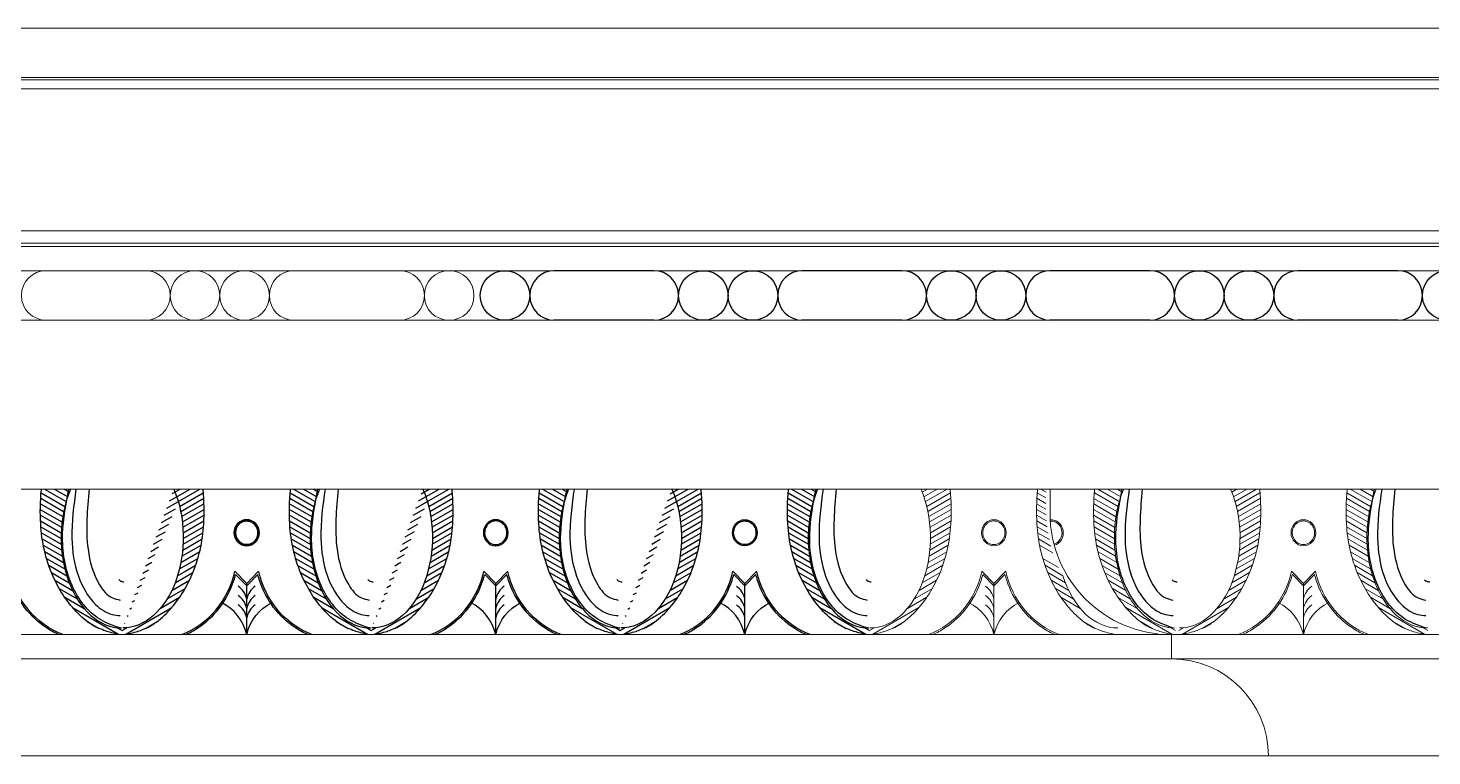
# Model space of a CAD drawing. Header units: millimetres. Extents: x -942 to 1387, y 0 to 1964.
# Drawn here: x -470.8 to -244.3, y 1355.7 to 1473.2 of the extents above; entities that cross this region are included whole.
import ezdxf

# ---------------------------------------------------------------- set-up
doc = ezdxf.new("R2010")
doc.units = ezdxf.units.MM
doc.layers.add('ceco.net 174', color=7, linetype='Continuous')
pattern_1 = [(150, (1527.7637, -743.4824), (0.396875, 0.68740766), [])]
pattern_2 = [(30, (-2238.12346, -743.4824), (-0.396875, 0.68740766), [])]

msp = doc.modelspace()

# ---------------------------------------------------------------- hatches: boundary and pattern name
at = {"layer": 'ceco.net 174'}
h = msp.add_hatch(dxfattribs=at)
h.set_pattern_fill('LINE', color=256, scale=0.25, angle=30, style=0)
h.set_pattern_definition([(150, (1407.2446, -743.4824), (0.396875, 0.68740766), [])])
edge = h.paths.add_edge_path()
edge.add_spline(control_points=[(-456.41, 1375.4), (-457.32, 1375.57), (-458.91, 1376.08), (-461.03, 1377.04), (-463.56, 1379.45), (-465.71, 1382.42), (-467.25, 1385.63), (-468.35, 1389.37), (-468.9, 1393.33), (-468.83, 1396.87), (-468.64, 1398.75), (-468.64, 1398.8)], knot_values=[0, 0, 0, 0, 1.778216, 4.322494, 7.679394, 11.44971, 16.024111, 18.840232, 22.952868, 27.800435, 27.933116, 27.933116, 27.933116, 27.933116], degree=3, periodic=0)
edge.add_line((-468.64, 1398.8), (-463.95, 1398.8))
edge.add_ellipse((-455.7, 1390.98), major_axis=(0, 14.6), ratio=0.669184, start_angle=57.6278, end_angle=180)
edge.add_line((-455.7, 1376.38), (-455.61, 1376.38))
edge.add_line((-455.61, 1376.38), (-455.61, 1375.4))
edge.add_line((-455.61, 1375.4), (-456.41, 1375.4))
h = msp.add_hatch(dxfattribs=at)
h.set_pattern_fill('LINE', color=256, scale=0.25, angle=30, style=0)
h.set_pattern_definition([(30, (-2318.4695, -743.4824), (-0.396875, 0.68740766), [])])
edge = h.paths.add_edge_path()
edge.add_spline(control_points=[(-454.81, 1375.4), (-453.9, 1375.57), (-452.32, 1376.08), (-450.2, 1377.04), (-447.67, 1379.45), (-445.51, 1382.42), (-443.98, 1385.63), (-442.87, 1389.37), (-442.33, 1393.33), (-442.39, 1396.87), (-442.58, 1398.75), (-442.59, 1398.8)], knot_values=[0, 0, 0, 0, 1.778216, 4.322494, 7.679394, 11.44971, 16.024111, 18.840232, 22.952868, 27.800435, 27.933116, 27.933116, 27.933116, 27.933116], degree=3, periodic=0)
edge.add_line((-442.59, 1398.8), (-447.27, 1398.8))
edge.add_ellipse((-455.53, 1390.98), major_axis=(0, 14.6), ratio=0.669184, start_angle=180, end_angle=302.3722, ccw=False)
edge.add_line((-455.53, 1376.38), (-455.61, 1376.38))
edge.add_line((-455.61, 1376.38), (-455.61, 1375.4))
edge.add_line((-455.61, 1375.4), (-454.81, 1375.4))
h = msp.add_hatch(dxfattribs=at)
h.set_pattern_fill('LINE', color=256, scale=0.25, angle=30, style=0)
h.set_pattern_definition([(30, (-2318.4695, -743.4824), (-0.396875, 0.68740766), [])])
edge = h.paths.add_edge_path()
edge.add_spline(control_points=[(-454.81, 1375.4), (-453.9, 1375.57), (-452.32, 1376.08), (-450.2, 1377.04), (-447.67, 1379.45), (-445.51, 1382.42), (-443.98, 1385.63), (-442.87, 1389.37), (-442.33, 1393.33), (-442.39, 1396.87), (-442.58, 1398.75), (-442.59, 1398.8)], knot_values=[0, 0, 0, 0, 1.778216, 4.322494, 7.679394, 11.44971, 16.024111, 18.840232, 22.952868, 27.800435, 27.933116, 27.933116, 27.933116, 27.933116], degree=3, periodic=0)
edge.add_line((-442.59, 1398.8), (-447.27, 1398.8))
edge.add_ellipse((-455.53, 1390.98), major_axis=(0, -14.6), ratio=0.669184, start_angle=0, end_angle=122.3722, ccw=False)
edge.add_line((-455.53, 1376.38), (-455.61, 1376.38))
edge.add_line((-455.61, 1376.38), (-455.61, 1375.4))
edge.add_line((-455.61, 1375.4), (-454.81, 1375.4))
h = msp.add_hatch(dxfattribs=at)
h.set_pattern_fill('LINE', color=256, scale=0.25, angle=30, style=0)
h.set_pattern_definition([(150, (1447.4176, -743.4824), (0.396875, 0.68740766), [])])
edge = h.paths.add_edge_path()
edge.add_spline(control_points=[(-416.24, 1375.4), (-417.15, 1375.57), (-418.73, 1376.08), (-420.85, 1377.04), (-423.39, 1379.45), (-425.54, 1382.42), (-427.07, 1385.63), (-428.18, 1389.37), (-428.72, 1393.33), (-428.66, 1396.87), (-428.47, 1398.75), (-428.46, 1398.8)], knot_values=[0, 0, 0, 0, 1.778216, 4.322494, 7.679394, 11.44971, 16.024111, 18.840232, 22.952868, 27.800435, 27.933116, 27.933116, 27.933116, 27.933116], degree=3, periodic=0)
edge.add_line((-428.46, 1398.8), (-423.78, 1398.8))
edge.add_ellipse((-415.53, 1390.98), major_axis=(0, 14.6), ratio=0.669184, start_angle=57.6278, end_angle=180)
edge.add_line((-415.53, 1376.38), (-415.44, 1376.38))
edge.add_line((-415.44, 1376.38), (-415.44, 1375.4))
edge.add_line((-415.44, 1375.4), (-416.24, 1375.4))
h = msp.add_hatch(dxfattribs=at)
h.set_pattern_fill('LINE', color=256, scale=0.25, angle=30, style=0)
h.set_pattern_definition([(150, (1447.4176, -743.4824), (0.396875, 0.68740766), [])])
edge = h.paths.add_edge_path()
edge.add_spline(control_points=[(-416.24, 1375.4), (-417.15, 1375.57), (-418.73, 1376.08), (-420.85, 1377.04), (-423.39, 1379.45), (-425.54, 1382.42), (-427.07, 1385.63), (-428.18, 1389.37), (-428.72, 1393.33), (-428.66, 1396.87), (-428.47, 1398.75), (-428.46, 1398.8)], knot_values=[0, 0, 0, 0, 1.778216, 4.322494, 7.679394, 11.44971, 16.024111, 18.840232, 22.952868, 27.800435, 27.933116, 27.933116, 27.933116, 27.933116], degree=3, periodic=0)
edge.add_line((-428.46, 1398.8), (-423.78, 1398.8))
edge.add_ellipse((-415.53, 1390.98), major_axis=(0, -14.6), ratio=0.669184, start_angle=237.6278, end_angle=360)
edge.add_line((-415.53, 1376.38), (-415.44, 1376.38))
edge.add_line((-415.44, 1376.38), (-415.44, 1375.4))
edge.add_line((-415.44, 1375.4), (-416.24, 1375.4))
h = msp.add_hatch(dxfattribs=at)
h.set_pattern_fill('LINE', color=256, scale=0.25, angle=30, style=0)
h.set_pattern_definition([(30, (-2278.2965, -743.4824), (-0.396875, 0.68740766), [])])
edge = h.paths.add_edge_path()
edge.add_spline(control_points=[(-414.64, 1375.4), (-413.73, 1375.57), (-412.15, 1376.08), (-410.02, 1377.04), (-407.49, 1379.45), (-405.34, 1382.42), (-403.81, 1385.63), (-402.7, 1389.37), (-402.16, 1393.33), (-402.22, 1396.87), (-402.41, 1398.75), (-402.42, 1398.8)], knot_values=[0, 0, 0, 0, 1.778216, 4.322494, 7.679394, 11.44971, 16.024111, 18.840232, 22.952868, 27.800435, 27.933116, 27.933116, 27.933116, 27.933116], degree=3, periodic=0)
edge.add_line((-402.42, 1398.8), (-407.1, 1398.8))
edge.add_ellipse((-415.35, 1390.98), major_axis=(0, -14.6), ratio=0.669184, start_angle=0, end_angle=122.3722, ccw=False)
edge.add_line((-415.35, 1376.38), (-415.44, 1376.38))
edge.add_line((-415.44, 1376.38), (-415.44, 1375.4))
edge.add_line((-415.44, 1375.4), (-414.64, 1375.4))
h = msp.add_hatch(dxfattribs=at)
h.set_pattern_fill('LINE', color=256, scale=0.25, angle=30, style=0)
h.set_pattern_definition([(150, (1487.5906, -743.4824), (0.396875, 0.68740766), [])])
edge = h.paths.add_edge_path()
edge.add_spline(control_points=[(-376.07, 1375.4), (-376.97, 1375.57), (-378.56, 1376.08), (-380.68, 1377.04), (-383.21, 1379.45), (-385.37, 1382.42), (-386.9, 1385.63), (-388, 1389.37), (-388.55, 1393.33), (-388.49, 1396.87), (-388.29, 1398.75), (-388.29, 1398.8)], knot_values=[0, 0, 0, 0, 1.778216, 4.322494, 7.679394, 11.44971, 16.024111, 18.840232, 22.952868, 27.800435, 27.933116, 27.933116, 27.933116, 27.933116], degree=3, periodic=0)
edge.add_line((-388.29, 1398.8), (-383.61, 1398.8))
edge.add_ellipse((-375.35, 1390.98), major_axis=(0, -14.6), ratio=0.669184, start_angle=237.6278, end_angle=360)
edge.add_line((-375.35, 1376.38), (-375.27, 1376.38))
edge.add_line((-375.27, 1376.38), (-375.27, 1375.4))
edge.add_line((-375.27, 1375.4), (-376.07, 1375.4))
h = msp.add_hatch(dxfattribs=at)
h.set_pattern_fill('LINE', color=256, scale=0.25, angle=30, style=0)
h.set_pattern_definition(pattern_2)
edge = h.paths.add_edge_path()
edge.add_spline(control_points=[(-374.47, 1375.4), (-373.56, 1375.57), (-371.97, 1376.08), (-369.85, 1377.04), (-367.32, 1379.45), (-365.16, 1382.42), (-363.63, 1385.63), (-362.53, 1389.37), (-361.98, 1393.33), (-362.05, 1396.87), (-362.24, 1398.75), (-362.24, 1398.8)], knot_values=[0, 0, 0, 0, 1.778216, 4.322494, 7.679394, 11.44971, 16.024111, 18.840232, 22.952868, 27.800435, 27.933116, 27.933116, 27.933116, 27.933116], degree=3, periodic=0)
edge.add_line((-362.24, 1398.8), (-366.93, 1398.8))
edge.add_ellipse((-375.18, 1390.98), major_axis=(0, 14.6), ratio=0.669184, start_angle=180, end_angle=302.3722, ccw=False)
edge.add_line((-375.18, 1376.38), (-375.27, 1376.38))
edge.add_line((-375.27, 1376.38), (-375.27, 1375.4))
edge.add_line((-375.27, 1375.4), (-374.47, 1375.4))
h = msp.add_hatch(dxfattribs=at)
h.set_pattern_fill('LINE', color=256, scale=0.25, angle=30, style=0)
h.set_pattern_definition(pattern_2)
edge = h.paths.add_edge_path()
edge.add_spline(control_points=[(-374.47, 1375.4), (-373.56, 1375.57), (-371.97, 1376.08), (-369.85, 1377.04), (-367.32, 1379.45), (-365.16, 1382.42), (-363.63, 1385.63), (-362.53, 1389.37), (-361.98, 1393.33), (-362.05, 1396.87), (-362.24, 1398.75), (-362.24, 1398.8)], knot_values=[0, 0, 0, 0, 1.778216, 4.322494, 7.679394, 11.44971, 16.024111, 18.840232, 22.952868, 27.800435, 27.933116, 27.933116, 27.933116, 27.933116], degree=3, periodic=0)
edge.add_line((-362.24, 1398.8), (-366.93, 1398.8))
edge.add_ellipse((-375.18, 1390.98), major_axis=(0, 14.6), ratio=0.669184, start_angle=180, end_angle=302.3722, ccw=False)
edge.add_line((-375.18, 1376.38), (-375.27, 1376.38))
edge.add_line((-375.27, 1376.38), (-375.27, 1375.4))
edge.add_line((-375.27, 1375.4), (-374.47, 1375.4))
h = msp.add_hatch(dxfattribs=at)
h.set_pattern_fill('LINE', color=256, scale=0.25, angle=30, style=0)
h.set_pattern_definition(pattern_1)
edge = h.paths.add_edge_path()
edge.add_spline(control_points=[(-335.89, 1375.4), (-336.8, 1375.57), (-338.39, 1376.08), (-340.51, 1377.04), (-343.04, 1379.45), (-345.2, 1382.42), (-346.73, 1385.63), (-347.83, 1389.37), (-348.38, 1393.33), (-348.31, 1396.87), (-348.12, 1398.75), (-348.12, 1398.8)], knot_values=[0, 0, 0, 0, 1.778216, 4.322494, 7.679394, 11.44971, 16.024111, 18.840232, 22.952868, 27.800435, 27.933116, 27.933116, 27.933116, 27.933116], degree=3, periodic=0)
edge.add_line((-348.12, 1398.8), (-343.43, 1398.8))
edge.add_ellipse((-335.18, 1390.98), major_axis=(0, 14.6), ratio=0.669184, start_angle=57.6278, end_angle=180)
edge.add_line((-335.18, 1376.38), (-335.09, 1376.38))
edge.add_line((-335.09, 1376.38), (-335.09, 1375.4))
edge.add_line((-335.09, 1375.4), (-335.89, 1375.4))
h = msp.add_hatch(dxfattribs=at)
h.set_pattern_fill('LINE', color=256, scale=0.25, angle=30, style=0)
h.set_pattern_definition(pattern_1)
edge = h.paths.add_edge_path()
edge.add_spline(control_points=[(-335.89, 1375.4), (-336.8, 1375.57), (-338.39, 1376.08), (-340.51, 1377.04), (-343.04, 1379.45), (-345.2, 1382.42), (-346.73, 1385.63), (-347.83, 1389.37), (-348.38, 1393.33), (-348.31, 1396.87), (-348.12, 1398.75), (-348.12, 1398.8)], knot_values=[0, 0, 0, 0, 1.778216, 4.322494, 7.679394, 11.44971, 16.024111, 18.840232, 22.952868, 27.800435, 27.933116, 27.933116, 27.933116, 27.933116], degree=3, periodic=0)
edge.add_line((-348.12, 1398.8), (-343.43, 1398.8))
edge.add_ellipse((-335.18, 1390.98), major_axis=(0, 14.6), ratio=0.669184, start_angle=57.6278, end_angle=180)
edge.add_line((-335.18, 1376.38), (-335.09, 1376.38))
edge.add_line((-335.09, 1376.38), (-335.09, 1375.4))
edge.add_line((-335.09, 1375.4), (-335.89, 1375.4))

# ---------------------------------------------------------------- linework, layer by layer
at = {"layer": 'ceco.net 174', "lineweight": 5}
for p, q in [((0, 1473.2), (-942.12, 1473.2)), ((-942.12, 1465.2), (0, 1465.2)), ((-940.37, 1464.87), (0, 1464.87)), ((-936.56, 1463.37), (0, 1463.37)), ((-921.78, 1440.46), (0, 1440.46)), ((-917.5, 1438.46), (0, 1438.46)), ((-915.13, 1437.96), (0, 1437.96)), ((-911.58, 1434.04), (0, 1434.04)), ((-451.87, 1434.04), (-469.97, 1434.04)), ((-410.87, 1434.04), (-429.97, 1434.04)), ((-908.04, 1426.04), (0, 1426.04)), ((-451.87, 1426.04), (-469.97, 1426.04)), ((-410.87, 1426.04), (-429.97, 1426.04)), ((-903.58, 1398.8), (0, 1398.8)), ((-447.08, 1398.32), (-446.25, 1398.8)), ((-446.8, 1397.56), (-444.67, 1398.8)), ((-446.56, 1396.79), (-443.08, 1398.8)), ((-446.35, 1395.99), (-442.53, 1398.2)), ((-446.17, 1395.18), (-442.47, 1397.32)), ((-326.56, 1398.32), (-325.74, 1398.8)), ((-326.29, 1397.56), (-324.15, 1398.8)), ((-326.04, 1396.79), (-322.56, 1398.8)), ((-325.83, 1395.99), (-322.01, 1398.2)), ((-325.65, 1395.18), (-321.95, 1397.32)), ((-306.61, 1396.48), (-308.07, 1397.32)), ((-306.6, 1397.39), (-308, 1398.2)), ((-306.58, 1398.29), (-307.45, 1398.8)), ((-305.95, 1394.88), (-305.95, 1398.8)), ((-295.17, 1395.17), (-298.87, 1397.3)), ((-294.98, 1395.98), (-298.8, 1398.18)), ((-294.77, 1396.77), (-298.25, 1398.78)), ((-294.53, 1397.55), (-296.67, 1398.78)), ((-294.25, 1398.31), (-295.08, 1398.78)), ((-276.63, 1398.32), (-275.8, 1398.8)), ((-276.35, 1397.56), (-274.21, 1398.8)), ((-276.11, 1396.79), (-272.63, 1398.8)), ((-275.9, 1395.99), (-272.08, 1398.2)), ((-275.72, 1395.18), (-272.02, 1397.32)), ((-254.43, 1395.18), (-258.13, 1397.32)), ((-254.25, 1395.99), (-258.07, 1398.2)), ((-254.04, 1396.79), (-257.52, 1398.8)), ((-253.8, 1397.56), (-255.93, 1398.8)), ((-253.52, 1398.32), (-254.35, 1398.8)), ((-446.02, 1394.35), (-442.43, 1396.43)), ((-445.9, 1393.5), (-442.4, 1395.52)), ((-325.5, 1394.35), (-321.91, 1396.43)), ((-325.38, 1393.5), (-321.89, 1395.52)), ((-306.56, 1394.62), (-308.13, 1395.52)), ((-306.6, 1395.56), (-308.11, 1396.43)), ((-295.43, 1393.49), (-298.93, 1395.51)), ((-295.31, 1394.34), (-298.91, 1396.41)), ((-275.57, 1394.35), (-271.97, 1396.43)), ((-275.45, 1393.5), (-271.95, 1395.52)), ((-254.7, 1393.5), (-258.2, 1395.52)), ((-254.58, 1394.35), (-258.18, 1396.43)), ((-445.82, 1392.63), (-442.41, 1394.6)), ((-445.77, 1391.75), (-442.44, 1393.67)), ((-445.76, 1390.84), (-442.49, 1392.72)), ((-325.3, 1392.63), (-321.89, 1394.6)), ((-325.25, 1391.75), (-321.92, 1393.67)), ((-325.24, 1390.84), (-321.98, 1392.72)), ((-306.5, 1393.67), (-308.12, 1394.6)), ((-306.4, 1392.69), (-308.1, 1393.67)), ((-306.25, 1391.69), (-308.04, 1392.72)), ((-295.52, 1392.62), (-298.93, 1394.59)), ((-295.56, 1391.73), (-298.9, 1393.66)), ((-295.58, 1390.82), (-298.84, 1392.71)), ((-275.37, 1392.63), (-271.96, 1394.6)), ((-275.32, 1391.75), (-271.99, 1393.67)), ((-275.3, 1390.84), (-272.04, 1392.72)), ((-254.78, 1392.63), (-258.19, 1394.6)), ((-254.83, 1391.75), (-258.16, 1393.67)), ((-254.84, 1390.84), (-258.11, 1392.72)), ((-445.85, 1388.95), (-442.72, 1390.76)), ((-445.78, 1389.91), (-442.59, 1391.75)), ((-325.33, 1388.95), (-322.2, 1390.76)), ((-325.26, 1389.91), (-322.07, 1391.75)), ((-306.06, 1390.66), (-307.95, 1391.75)), ((-305.81, 1389.6), (-307.82, 1390.76)), ((-295.55, 1389.89), (-298.75, 1391.74)), ((-295.48, 1388.94), (-298.62, 1390.75)), ((-275.4, 1388.95), (-272.26, 1390.76)), ((-275.33, 1389.91), (-272.13, 1391.75)), ((-254.82, 1389.91), (-258.01, 1391.75)), ((-254.75, 1388.95), (-257.89, 1390.76)), ((-446.13, 1386.95), (-443.12, 1388.69)), ((-445.97, 1387.97), (-442.89, 1389.74)), ((-325.62, 1386.95), (-322.6, 1388.69)), ((-325.45, 1387.97), (-322.37, 1389.74)), ((-305.49, 1388.5), (-307.64, 1389.74)), ((-295.37, 1387.95), (-298.44, 1389.73)), ((-295.2, 1386.94), (-298.21, 1388.68)), ((-275.68, 1386.95), (-272.67, 1388.69)), ((-275.51, 1387.97), (-272.44, 1389.74)), ((-254.63, 1387.97), (-257.71, 1389.74)), ((-254.47, 1386.95), (-257.48, 1388.69)), ((-446.67, 1384.81), (-443.77, 1386.49)), ((-446.37, 1385.9), (-443.41, 1387.61)), ((-326.15, 1384.81), (-323.25, 1386.49)), ((-325.85, 1385.9), (-322.89, 1387.61)), ((-304.56, 1386.13), (-307.12, 1387.61)), ((-303.86, 1384.81), (-306.76, 1386.49)), ((-294.97, 1385.89), (-297.92, 1387.6)), ((-294.66, 1384.8), (-297.57, 1386.47)), ((-276.22, 1384.81), (-273.32, 1386.49)), ((-275.91, 1385.9), (-272.96, 1387.61)), ((-254.23, 1385.9), (-257.19, 1387.61)), ((-253.93, 1384.81), (-256.83, 1386.49)), ((-447.6, 1382.44), (-444.76, 1384.08)), ((-447.07, 1383.66), (-444.21, 1385.31)), ((-327.08, 1382.44), (-324.24, 1384.08)), ((-326.55, 1383.66), (-323.69, 1385.31)), ((-316.93, 1385.52), (-315.01, 1383.53)), ((-316.8, 1385.02), (-315.01, 1383.17)), ((-313.08, 1385.52), (-315.01, 1383.53)), ((-313.22, 1385.02), (-315.01, 1383.17)), ((-303.46, 1383.66), (-306.32, 1385.31)), ((-302.93, 1382.44), (-305.77, 1384.08)), ((-294.26, 1383.65), (-297.12, 1385.3)), ((-293.73, 1382.42), (-296.58, 1384.07)), ((-277.15, 1382.44), (-274.31, 1384.08)), ((-276.62, 1383.66), (-273.76, 1385.31)), ((-267, 1385.52), (-265.07, 1383.53)), ((-266.86, 1385.02), (-265.07, 1383.17)), ((-263.15, 1385.52), (-265.07, 1383.53)), ((-263.29, 1385.02), (-265.07, 1383.17)), ((-253.53, 1383.66), (-256.39, 1385.31)), ((-253, 1382.44), (-255.84, 1384.08)), ((-449.46, 1379.53), (-446.34, 1381.33)), ((-448.33, 1381.1), (-445.45, 1382.77)), ((-328.94, 1379.53), (-325.83, 1381.33)), ((-327.81, 1381.1), (-324.93, 1382.77)), ((-315.01, 1375.3), (-315.01, 1383.53)), ((-302.2, 1381.1), (-305.08, 1382.77)), ((-301.07, 1379.53), (-304.19, 1381.33)), ((-293, 1381.09), (-295.88, 1382.75)), ((-279.01, 1379.53), (-275.89, 1381.33)), ((-277.88, 1381.1), (-275, 1382.77)), ((-265.07, 1375.3), (-265.07, 1383.53)), ((-252.27, 1381.1), (-255.15, 1382.77)), ((-251.14, 1379.53), (-254.26, 1381.33)), ((-455.04, 1375.4), (-447.61, 1379.69)), ((-334.52, 1375.4), (-327.09, 1379.69)), ((-291.87, 1379.52), (-294.99, 1381.32)), ((-286.3, 1375.38), (-293.73, 1379.67)), ((-284.58, 1375.4), (-277.15, 1379.69)), ((-245.56, 1375.4), (-252.99, 1379.69)), ((-451.88, 1376.3), (-449.96, 1377.41)), ((-331.36, 1376.3), (-329.44, 1377.41)), ((-298.65, 1376.3), (-300.58, 1377.41)), ((-289.45, 1376.29), (-291.38, 1377.4)), ((-281.43, 1376.3), (-279.5, 1377.41)), ((-248.72, 1376.3), (-250.64, 1377.41)), ((-848.14, 1375.3), (0, 1375.3)), ((-455.61, 1375.98), (-454.86, 1376.41)), ((-335.09, 1375.98), (-334.34, 1376.41)), ((-285.72, 1375.97), (-286.47, 1376.4)), ((-286.37, 1371.39), (-286.37, 1375.3)), ((-285.16, 1375.98), (-284.41, 1376.41)), ((-244.99, 1375.98), (-245.74, 1376.41)), ((-848.14, 1371.39), (0, 1371.39)), ((-832.48, 1355.72), (0, 1355.72))]:
    msp.add_line(p, q, dxfattribs=at)
at = {"layer": 'ceco.net 174'}
for p, q in [((-369.87, 1434.04), (-385.97, 1434.04)), ((-329.87, 1434.04), (-345.97, 1434.04)), ((-289.87, 1434.04), (-305.97, 1434.04)), ((-249.87, 1434.04), (-265.97, 1434.04)), ((-369.87, 1426.04), (-385.97, 1426.04)), ((-329.87, 1426.04), (-345.97, 1426.04)), ((-289.87, 1426.04), (-305.97, 1426.04)), ((-249.87, 1426.04), (-265.97, 1426.04)), ((-437.45, 1385.52), (-435.53, 1383.53)), ((-437.45, 1385.52), (-435.53, 1383.53)), ((-437.32, 1385.02), (-435.53, 1383.17)), ((-437.32, 1385.02), (-435.53, 1383.17)), ((-433.6, 1385.52), (-435.53, 1383.53)), ((-433.6, 1385.52), (-435.53, 1383.53)), ((-433.74, 1385.02), (-435.53, 1383.17)), ((-433.74, 1385.02), (-435.53, 1383.17)), ((-397.28, 1385.52), (-395.35, 1383.53)), ((-397.14, 1385.02), (-395.35, 1383.17)), ((-393.43, 1385.52), (-395.35, 1383.53)), ((-393.56, 1385.02), (-395.35, 1383.17)), ((-357.11, 1385.52), (-355.18, 1383.53)), ((-357.11, 1385.52), (-355.18, 1383.53)), ((-356.97, 1385.02), (-355.18, 1383.17)), ((-356.97, 1385.02), (-355.18, 1383.17)), ((-353.25, 1385.52), (-355.18, 1383.53)), ((-353.25, 1385.52), (-355.18, 1383.53)), ((-353.39, 1385.02), (-355.18, 1383.17)), ((-353.39, 1385.02), (-355.18, 1383.17)), ((-435.53, 1375.3), (-435.53, 1383.53)), ((-435.53, 1375.3), (-435.53, 1383.53)), ((-395.35, 1375.3), (-395.35, 1383.53)), ((-355.18, 1375.3), (-355.18, 1383.53)), ((-355.18, 1375.3), (-355.18, 1383.53))]:
    msp.add_line(p, q, dxfattribs=at)
at = {"layer": 'ceco.net 174', "lineweight": 5}
for centre in [(-443.87, 1430.04), (-435.87, 1430.04), (-402.87, 1430.04)]:
    msp.add_circle(centre, 4, dxfattribs=at)
at = {"layer": 'ceco.net 174'}
for centre in [(-393.87, 1430.04), (-361.87, 1430.04), (-353.87, 1430.04), (-321.87, 1430.04), (-313.87, 1430.04), (-281.87, 1430.04), (-273.87, 1430.04), (-241.87, 1430.04)]:
    msp.add_circle(centre, 4, dxfattribs=at)
at = {"layer": 'ceco.net 174', "lineweight": 5}
for centre, radius, start, end in [((-467.87, 1430.04), 4, 90, 270), ((-451.87, 1430.04), 4, 270, 90), ((-427.87, 1430.04), 4, 90, 270), ((-410.87, 1430.04), 4, 270, 90), ((-286.37, 1394.88), 19.58, 180, 270), ((-318.3, 1380.39), 3.35, 10.928, 54.8166), ((-318.3, 1378.88), 3.35, 10.928, 54.8166), ((-261.78, 1380.39), 3.35, 125.1834, 169.072), ((-261.78, 1378.88), 3.35, 125.1834, 169.072), ((-318.3, 1377.37), 3.35, 10.928, 54.8166), ((-261.78, 1377.37), 3.35, 125.1834, 169.072), ((-286.37, 1355.72), 15.66, 0, 90)]:
    msp.add_arc(centre, radius, start, end, dxfattribs=at)
at = {"layer": 'ceco.net 174'}
for centre, radius, start, end in [((-385.87, 1430.04), 4, 90, 270), ((-369.87, 1430.04), 4, 270, 90), ((-345.87, 1430.04), 4, 90, 270), ((-329.87, 1430.04), 4, 270, 90), ((-305.87, 1430.04), 4, 90, 270), ((-289.87, 1430.04), 4, 270, 90), ((-265.87, 1430.04), 4, 90, 270), ((-249.87, 1430.04), 4, 270, 90), ((-438.82, 1380.39), 3.35, 10.928, 54.8166), ((-438.82, 1378.88), 3.35, 10.928, 54.8166), ((-432.23, 1380.39), 3.35, 125.1834, 169.072), ((-432.23, 1378.88), 3.35, 125.1834, 169.072), ((-392.06, 1380.39), 3.35, 125.1834, 169.072), ((-392.06, 1378.88), 3.35, 125.1834, 169.072), ((-358.47, 1380.39), 3.35, 10.928, 54.8166), ((-358.47, 1380.39), 3.35, 10.928, 54.8166), ((-358.47, 1378.88), 3.35, 10.928, 54.8166), ((-358.47, 1378.88), 3.35, 10.928, 54.8166), ((-438.82, 1377.37), 3.35, 10.928, 54.8166), ((-432.23, 1377.37), 3.35, 125.1834, 169.072), ((-392.06, 1377.37), 3.35, 125.1834, 169.072), ((-358.47, 1377.37), 3.35, 10.928, 54.8166), ((-358.47, 1377.37), 3.35, 10.928, 54.8166)]:
    msp.add_arc(centre, radius, start, end, dxfattribs=at)
for centre, major_axis, ratio, start_param, end_param in [((-455.7, 1390.98), (0, 14.6), 0.669184, 1.005794, 3.141593), ((-415.53, 1390.98), (0, 14.6), 0.669184, 1.005794, 3.141593), ((-415.53, 1390.98), (0, -14.6), 0.669184, 4.147387, 6.283185), ((-375.35, 1390.98), (0, -14.6), 0.669184, 4.147387, 6.283185), ((-335.18, 1390.98), (0, 14.6), 0.669184, 1.005794, 3.141593), ((-335.18, 1390.98), (0, 14.6), 0.669184, 1.005794, 3.141593), ((-435.53, 1391.75), (0, 2.1), 0.951264, 1.570796327050552, 7.853981634230139), ((-355.18, 1391.75), (0, 2.1), 0.951264, 1.570796327050552, 7.853981634230139), ((-355.18, 1391.75), (0, 2.1), 0.951264, 1.570796327050552, 7.853981634230139), ((-450.82, 1388.84), (0, 14.44), 0.951264, 3.496213, 4.480237), ((-450.82, 1388.84), (0, 14.44), 0.951264, 3.496213, 4.480237), ((-410.64, 1388.84), (0, 14.44), 0.951264, 3.496213, 4.480237), ((-370.47, 1388.84), (0, 14.44), 0.951264, 3.496213, 4.480237), ((-370.47, 1388.84), (0, 14.44), 0.951264, 3.496213, 4.480237), ((-442.68, 1373.46), (0, 7.74), 0.951264, -1.330793, -0.430056), ((-442.68, 1373.46), (0, 7.74), 0.951264, -1.330793, -0.430056), ((-402.51, 1373.46), (0, 7.74), 0.951264, -1.330793, -0.430056), ((-362.33, 1373.46), (0, 7.74), 0.951264, -1.330793, -0.430056), ((-362.33, 1373.46), (0, 7.74), 0.951264, -1.330793, -0.430056)]:
    msp.add_ellipse(centre, major_axis=major_axis, ratio=ratio, start_param=start_param, end_param=end_param, dxfattribs=at)
at = {"layer": 'ceco.net 174', "lineweight": 5, "extrusion": (0, 0, -1)}
for centre, major_axis, ratio, start_param, end_param in [((-455.53, 1390.98), (0, -14.6), 0.669184, 4.147387, 6.283185), ((-335.01, 1390.98), (0, -14.6), 0.669184, 4.147387, 6.283185), ((-285.07, 1390.98), (0, -14.6), 0.669184, 4.147387, 6.283185), ((-305.81, 1391.74), (0, 2.1), 0.951264, 6.226102, 9.145028), ((-265.07, 1391.75), (0, 2.1), 0.951264, 4.712389, 10.995574), ((-299.72, 1388.84), (0, 14.44), 0.951264, 3.496213, 4.480237), ((-249.78, 1388.84), (0, 14.44), 0.951264, 3.496213, 4.480237), ((-307.85, 1373.46), (0, 7.74), 0.951264, -1.330793, -0.430056), ((-257.92, 1373.46), (0, 7.74), 0.951264, -1.330793, -0.430056)]:
    msp.add_ellipse(centre, major_axis=major_axis, ratio=ratio, start_param=start_param, end_param=end_param, dxfattribs=at)
at = {"layer": 'ceco.net 174', "extrusion": (0, 0, -1)}
for centre, major_axis, ratio, start_param, end_param in [((-455.53, 1390.98), (0, 14.6), 0.669184, 1.005794, 3.141593), ((-455.53, 1390.98), (0, -14.6), 0.669184, 4.147387, 6.283185), ((-415.35, 1390.98), (0, -14.6), 0.669184, 4.147387, 6.283185), ((-375.18, 1390.98), (0, 14.6), 0.669184, 1.005794, 3.141593), ((-375.18, 1390.98), (0, 14.6), 0.669184, 1.005794, 3.141593), ((-435.53, 1391.75), (0, 2.1), 0.951264, 4.712389, 10.995574), ((-395.35, 1391.75), (0, 2.1), 0.951264, 4.712389, 10.995574), ((-460.41, 1388.84), (0, 14.44), 0.951264, 3.496213, 4.480237), ((-420.23, 1388.84), (0, 14.44), 0.951264, 3.496213, 4.480237), ((-420.23, 1388.84), (0, 14.44), 0.951264, 3.496213, 4.480237), ((-380.06, 1388.84), (0, 14.44), 0.951264, 3.496213, 4.480237), ((-339.89, 1388.84), (0, 14.44), 0.951264, 3.496213, 4.480237), ((-339.89, 1388.84), (0, 14.44), 0.951264, 3.496213, 4.480237), ((-428.37, 1373.46), (0, 7.74), 0.951264, -1.330793, -0.430056), ((-428.37, 1373.46), (0, 7.74), 0.951264, -1.330793, -0.430056), ((-388.2, 1373.46), (0, 7.74), 0.951264, -1.330793, -0.430056), ((-348.03, 1373.46), (0, 7.74), 0.951264, -1.330793, -0.430056), ((-348.03, 1373.46), (0, 7.74), 0.951264, -1.330793, -0.430056)]:
    msp.add_ellipse(centre, major_axis=major_axis, ratio=ratio, start_param=start_param, end_param=end_param, dxfattribs=at)
at = {"layer": 'ceco.net 174', "lineweight": 5}
for centre, major_axis, ratio, start_param, end_param in [((-285.81, 1390.97), (0, -14.6), 0.669184, 4.147387, 6.283185), ((-245.07, 1390.98), (0, -14.6), 0.669184, 4.147387, 6.283185), ((-315.01, 1391.75), (0, 2.1), 0.951264, 4.712389, 10.995574), ((-330.3, 1388.84), (0, 14.44), 0.951264, 3.496213, 4.480237), ((-295.01, 1390.98), (0, -14.6), 0.669184, 5.148783, 6.283185), ((-280.37, 1388.84), (0, 14.44), 0.951264, 3.496213, 4.480237), ((-322.16, 1373.46), (0, 7.74), 0.951264, -1.330793, -0.430056), ((-272.23, 1373.46), (0, 7.74), 0.951264, -1.330793, -0.430056)]:
    msp.add_ellipse(centre, major_axis=major_axis, ratio=ratio, start_param=start_param, end_param=end_param, dxfattribs=at)
at = {"layer": 'ceco.net 174'}
for points, knots in [([(-456.41, 1375.4), (-457.32, 1375.57), (-458.91, 1376.08), (-461.03, 1377.04), (-463.56, 1379.45), (-465.71, 1382.42), (-467.25, 1385.63), (-468.35, 1389.37), (-468.9, 1393.33), (-468.83, 1396.87), (-468.64, 1398.75), (-468.64, 1398.8)], [0, 0, 0, 0, 1.778216, 4.322494, 7.679394, 11.44971, 16.024111, 18.840232, 22.952868, 27.800435, 27.933116, 27.933116, 27.933116, 27.933116]), ([(-455.96, 1376.38), (-457.09, 1376.78), (-460.46, 1377.97), (-464.52, 1383.5), (-465.68, 1391.23), (-464.68, 1396.41), (-464.21, 1398.8)], [0, 0, 0, 0, 3.547585, 10.610019, 19.101009, 26.373646, 26.373646, 26.373646, 26.373646]), ([(-463.07, 1398.8), (-463.43, 1396.16), (-464.07, 1391.46), (-463.11, 1384.91), (-460.68, 1380.51), (-457.86, 1378.55), (-456.38, 1378.42), (-455.96, 1378.38)], [0, 0, 0, 0, 7.960542, 14.18794, 19.515644, 22.650055, 23.921532, 23.921532, 23.921532, 23.921532]), ([(-460.96, 1398.8), (-461.25, 1395.54), (-461.73, 1390.26), (-460.07, 1384.19), (-457.79, 1381.28), (-456.39, 1380.97), (-455.96, 1380.88)], [0, 0, 0, 0, 9.708222, 15.739888, 18.694225, 19.9821, 19.9821, 19.9821, 19.9821]), ([(-454.81, 1375.4), (-453.9, 1375.57), (-452.32, 1376.08), (-450.2, 1377.04), (-447.67, 1379.45), (-445.51, 1382.42), (-443.98, 1385.63), (-442.87, 1389.37), (-442.33, 1393.33), (-442.39, 1396.87), (-442.58, 1398.75), (-442.59, 1398.8)], [0, 0, 0, 0, 1.778216, 4.322494, 7.679394, 11.44971, 16.024111, 18.840232, 22.952868, 27.800435, 27.933116, 27.933116, 27.933116, 27.933116]), ([(-454.81, 1375.4), (-453.9, 1375.57), (-452.32, 1376.08), (-450.2, 1377.04), (-447.67, 1379.45), (-445.51, 1382.42), (-443.98, 1385.63), (-442.87, 1389.37), (-442.33, 1393.33), (-442.39, 1396.87), (-442.58, 1398.75), (-442.59, 1398.8)], [0, 0, 0, 0, 1.778216, 4.322494, 7.679394, 11.44971, 16.024111, 18.840232, 22.952868, 27.800435, 27.933116, 27.933116, 27.933116, 27.933116]), ([(-416.24, 1375.4), (-417.15, 1375.57), (-418.73, 1376.08), (-420.85, 1377.04), (-423.39, 1379.45), (-425.54, 1382.42), (-427.07, 1385.63), (-428.18, 1389.37), (-428.72, 1393.33), (-428.66, 1396.87), (-428.47, 1398.75), (-428.46, 1398.8)], [0, 0, 0, 0, 1.778216, 4.322494, 7.679394, 11.44971, 16.024111, 18.840232, 22.952868, 27.800435, 27.933116, 27.933116, 27.933116, 27.933116]), ([(-416.24, 1375.4), (-417.15, 1375.57), (-418.73, 1376.08), (-420.85, 1377.04), (-423.39, 1379.45), (-425.54, 1382.42), (-427.07, 1385.63), (-428.18, 1389.37), (-428.72, 1393.33), (-428.66, 1396.87), (-428.47, 1398.75), (-428.46, 1398.8)], [0, 0, 0, 0, 1.778216, 4.322494, 7.679394, 11.44971, 16.024111, 18.840232, 22.952868, 27.800435, 27.933116, 27.933116, 27.933116, 27.933116]), ([(-415.79, 1376.38), (-416.91, 1376.78), (-420.28, 1377.97), (-424.35, 1383.5), (-425.51, 1391.23), (-424.5, 1396.41), (-424.04, 1398.8)], [0, 0, 0, 0, 3.547585, 10.610019, 19.101009, 26.373646, 26.373646, 26.373646, 26.373646]), ([(-422.89, 1398.8), (-423.26, 1396.16), (-423.9, 1391.46), (-422.94, 1384.91), (-420.5, 1380.51), (-417.68, 1378.55), (-416.21, 1378.42), (-415.79, 1378.38)], [0, 0, 0, 0, 7.960542, 14.18794, 19.515644, 22.650055, 23.921532, 23.921532, 23.921532, 23.921532]), ([(-420.79, 1398.8), (-421.08, 1395.54), (-421.55, 1390.26), (-419.89, 1384.19), (-417.62, 1381.28), (-416.21, 1380.97), (-415.79, 1380.88)], [0, 0, 0, 0, 9.708222, 15.739888, 18.694225, 19.9821, 19.9821, 19.9821, 19.9821]), ([(-414.64, 1375.4), (-413.73, 1375.57), (-412.15, 1376.08), (-410.02, 1377.04), (-407.49, 1379.45), (-405.34, 1382.42), (-403.81, 1385.63), (-402.7, 1389.37), (-402.16, 1393.33), (-402.22, 1396.87), (-402.41, 1398.75), (-402.42, 1398.8)], [0, 0, 0, 0, 1.778216, 4.322494, 7.679394, 11.44971, 16.024111, 18.840232, 22.952868, 27.800435, 27.933116, 27.933116, 27.933116, 27.933116]), ([(-376.07, 1375.4), (-376.97, 1375.57), (-378.56, 1376.08), (-380.68, 1377.04), (-383.21, 1379.45), (-385.37, 1382.42), (-386.9, 1385.63), (-388, 1389.37), (-388.55, 1393.33), (-388.49, 1396.87), (-388.29, 1398.75), (-388.29, 1398.8)], [0, 0, 0, 0, 1.778216, 4.322494, 7.679394, 11.44971, 16.024111, 18.840232, 22.952868, 27.800435, 27.933116, 27.933116, 27.933116, 27.933116]), ([(-375.61, 1376.38), (-376.74, 1376.78), (-380.11, 1377.97), (-384.18, 1383.5), (-385.34, 1391.23), (-384.33, 1396.41), (-383.86, 1398.8)], [0, 0, 0, 0, 3.547585, 10.610019, 19.101009, 26.373646, 26.373646, 26.373646, 26.373646]), ([(-382.72, 1398.8), (-383.08, 1396.16), (-383.73, 1391.46), (-382.76, 1384.91), (-380.33, 1380.51), (-377.51, 1378.55), (-376.04, 1378.42), (-375.61, 1378.38)], [0, 0, 0, 0, 7.960542, 14.18794, 19.515644, 22.650055, 23.921532, 23.921532, 23.921532, 23.921532]), ([(-380.62, 1398.8), (-380.91, 1395.54), (-381.38, 1390.26), (-379.72, 1384.19), (-377.44, 1381.28), (-376.04, 1380.97), (-375.61, 1380.88)], [0, 0, 0, 0, 9.708222, 15.739888, 18.694225, 19.9821, 19.9821, 19.9821, 19.9821]), ([(-374.47, 1375.4), (-373.56, 1375.57), (-371.97, 1376.08), (-369.85, 1377.04), (-367.32, 1379.45), (-365.16, 1382.42), (-363.63, 1385.63), (-362.53, 1389.37), (-361.98, 1393.33), (-362.05, 1396.87), (-362.24, 1398.75), (-362.24, 1398.8)], [0, 0, 0, 0, 1.778216, 4.322494, 7.679394, 11.44971, 16.024111, 18.840232, 22.952868, 27.800435, 27.933116, 27.933116, 27.933116, 27.933116]), ([(-374.47, 1375.4), (-373.56, 1375.57), (-371.97, 1376.08), (-369.85, 1377.04), (-367.32, 1379.45), (-365.16, 1382.42), (-363.63, 1385.63), (-362.53, 1389.37), (-361.98, 1393.33), (-362.05, 1396.87), (-362.24, 1398.75), (-362.24, 1398.8)], [0, 0, 0, 0, 1.778216, 4.322494, 7.679394, 11.44971, 16.024111, 18.840232, 22.952868, 27.800435, 27.933116, 27.933116, 27.933116, 27.933116]), ([(-335.89, 1375.4), (-336.8, 1375.57), (-338.39, 1376.08), (-340.51, 1377.04), (-343.04, 1379.45), (-345.2, 1382.42), (-346.73, 1385.63), (-347.83, 1389.37), (-348.38, 1393.33), (-348.31, 1396.87), (-348.12, 1398.75), (-348.12, 1398.8)], [0, 0, 0, 0, 1.778216, 4.322494, 7.679394, 11.44971, 16.024111, 18.840232, 22.952868, 27.800435, 27.933116, 27.933116, 27.933116, 27.933116]), ([(-335.89, 1375.4), (-336.8, 1375.57), (-338.39, 1376.08), (-340.51, 1377.04), (-343.04, 1379.45), (-345.2, 1382.42), (-346.73, 1385.63), (-347.83, 1389.37), (-348.38, 1393.33), (-348.31, 1396.87), (-348.12, 1398.75), (-348.12, 1398.8)], [0, 0, 0, 0, 1.778216, 4.322494, 7.679394, 11.44971, 16.024111, 18.840232, 22.952868, 27.800435, 27.933116, 27.933116, 27.933116, 27.933116]), ([(-335.44, 1376.38), (-336.57, 1376.78), (-339.94, 1377.97), (-344.01, 1383.5), (-345.16, 1391.23), (-344.16, 1396.41), (-343.69, 1398.8)], [0, 0, 0, 0, 3.547585, 10.610019, 19.101009, 26.373646, 26.373646, 26.373646, 26.373646]), ([(-342.55, 1398.8), (-342.91, 1396.16), (-343.55, 1391.46), (-342.59, 1384.91), (-340.16, 1380.51), (-337.34, 1378.55), (-335.86, 1378.42), (-335.44, 1378.38)], [0, 0, 0, 0, 7.960542, 14.18794, 19.515644, 22.650055, 23.921532, 23.921532, 23.921532, 23.921532]), ([(-340.44, 1398.8), (-340.73, 1395.54), (-341.21, 1390.26), (-339.55, 1384.19), (-337.27, 1381.28), (-335.87, 1380.97), (-335.44, 1380.88)], [0, 0, 0, 0, 9.708222, 15.739888, 18.694225, 19.9821, 19.9821, 19.9821, 19.9821]), ([(-286.07, 1376.37), (-287.19, 1376.76), (-290.57, 1377.96), (-294.63, 1383.48), (-295.79, 1391.22), (-294.78, 1396.4), (-294.32, 1398.78)], [0, 0, 0, 0, 3.547585, 10.610019, 19.101009, 26.373646, 26.373646, 26.373646, 26.373646]), ([(-293.17, 1398.78), (-293.54, 1396.15), (-294.18, 1391.45), (-293.22, 1384.89), (-290.79, 1380.5), (-287.97, 1378.53), (-286.49, 1378.4), (-286.07, 1378.37)], [0, 0, 0, 0, 7.960542, 14.18794, 19.515644, 22.650055, 23.921532, 23.921532, 23.921532, 23.921532]), ([(-291.07, 1398.78), (-291.36, 1395.53), (-291.83, 1390.25), (-290.17, 1384.18), (-287.9, 1381.26), (-286.49, 1380.96), (-286.07, 1380.87)], [0, 0, 0, 0, 9.708222, 15.739888, 18.694225, 19.9821, 19.9821, 19.9821, 19.9821]), ([(-245.34, 1376.37), (-246.47, 1376.76), (-249.84, 1377.96), (-253.91, 1383.48), (-255.06, 1391.22), (-254.06, 1396.4), (-253.59, 1398.78)], [0, 0, 0, 0, 3.547585, 10.610019, 19.101009, 26.373646, 26.373646, 26.373646, 26.373646]), ([(-252.45, 1398.78), (-252.81, 1396.15), (-253.46, 1391.45), (-252.49, 1384.89), (-250.06, 1380.5), (-247.24, 1378.53), (-245.77, 1378.4), (-245.34, 1378.37)], [0, 0, 0, 0, 7.960542, 14.18794, 19.515644, 22.650055, 23.921532, 23.921532, 23.921532, 23.921532]), ([(-250.34, 1398.78), (-250.63, 1395.53), (-251.11, 1390.25), (-249.45, 1384.18), (-247.17, 1381.26), (-245.77, 1380.96), (-245.34, 1380.87)], [0, 0, 0, 0, 9.708222, 15.739888, 18.694225, 19.9821, 19.9821, 19.9821, 19.9821]), ([(-433.73, 1391.75), (-433.73, 1391.96), (-433.76, 1392.17), (-433.94, 1392.71), (-434.14, 1393.02), (-434.67, 1393.46), (-435, 1393.6), (-435.67, 1393.68), (-436.01, 1393.62), (-436.62, 1393.3), (-436.88, 1393.05), (-437.24, 1392.44), (-437.33, 1392.08), (-437.32, 1391.36), (-437.21, 1391), (-436.84, 1390.4), (-436.57, 1390.16), (-435.95, 1389.87), (-435.61, 1389.82), (-434.94, 1389.92), (-434.62, 1390.07), (-434.1, 1390.53), (-433.91, 1390.84), (-433.75, 1391.37), (-433.73, 1391.56), (-433.73, 1391.75)], [4.712389, 4.712389, 4.712389, 4.712389, 5.044831, 5.044831, 5.610044, 5.610044, 6.175256, 6.175256, 6.740468, 6.740468, 7.305681, 7.305681, 7.870893, 7.870893, 8.436106, 8.436106, 9.001318, 9.001318, 9.56653, 9.56653, 10.131743, 10.131743, 10.696955, 10.696955, 10.995574, 10.995574, 10.995574, 10.995574]), ([(-437.33, 1391.75), (-437.33, 1391.96), (-437.29, 1392.17), (-437.11, 1392.71), (-436.91, 1393.02), (-436.38, 1393.46), (-436.05, 1393.6), (-435.38, 1393.68), (-435.04, 1393.62), (-434.43, 1393.3), (-434.17, 1393.05), (-433.81, 1392.44), (-433.72, 1392.08), (-433.73, 1391.36), (-433.84, 1391), (-434.21, 1390.4), (-434.48, 1390.16), (-435.1, 1389.87), (-435.44, 1389.82), (-436.11, 1389.92), (-436.43, 1390.07), (-436.95, 1390.53), (-437.14, 1390.84), (-437.3, 1391.37), (-437.33, 1391.56), (-437.33, 1391.75)], [4.712389, 4.712389, 4.712389, 4.712389, 5.044831, 5.044831, 5.610044, 5.610044, 6.175256, 6.175256, 6.740468, 6.740468, 7.305681, 7.305681, 7.870893, 7.870893, 8.436106, 8.436106, 9.001318, 9.001318, 9.56653, 9.56653, 10.131743, 10.131743, 10.696955, 10.696955, 10.995574, 10.995574, 10.995574, 10.995574]), ([(-397.15, 1391.75), (-397.15, 1391.96), (-397.12, 1392.17), (-396.94, 1392.71), (-396.74, 1393.02), (-396.21, 1393.46), (-395.88, 1393.6), (-395.21, 1393.68), (-394.87, 1393.62), (-394.26, 1393.3), (-394, 1393.05), (-393.64, 1392.44), (-393.55, 1392.08), (-393.56, 1391.36), (-393.66, 1391), (-394.04, 1390.4), (-394.31, 1390.16), (-394.93, 1389.87), (-395.27, 1389.82), (-395.94, 1389.92), (-396.26, 1390.07), (-396.78, 1390.53), (-396.97, 1390.84), (-397.13, 1391.37), (-397.15, 1391.56), (-397.15, 1391.75)], [4.712389, 4.712389, 4.712389, 4.712389, 5.044831, 5.044831, 5.610044, 5.610044, 6.175256, 6.175256, 6.740468, 6.740468, 7.305681, 7.305681, 7.870893, 7.870893, 8.436106, 8.436106, 9.001318, 9.001318, 9.56653, 9.56653, 10.131743, 10.131743, 10.696955, 10.696955, 10.995574, 10.995574, 10.995574, 10.995574]), ([(-353.38, 1391.75), (-353.38, 1391.96), (-353.41, 1392.17), (-353.59, 1392.71), (-353.8, 1393.02), (-354.33, 1393.46), (-354.65, 1393.6), (-355.32, 1393.68), (-355.67, 1393.62), (-356.27, 1393.3), (-356.54, 1393.05), (-356.89, 1392.44), (-356.99, 1392.08), (-356.97, 1391.36), (-356.87, 1391), (-356.49, 1390.4), (-356.22, 1390.16), (-355.61, 1389.87), (-355.26, 1389.82), (-354.59, 1389.92), (-354.27, 1390.07), (-353.76, 1390.53), (-353.56, 1390.84), (-353.41, 1391.37), (-353.38, 1391.56), (-353.38, 1391.75)], [4.712389, 4.712389, 4.712389, 4.712389, 5.044831, 5.044831, 5.610044, 5.610044, 6.175256, 6.175256, 6.740468, 6.740468, 7.305681, 7.305681, 7.870893, 7.870893, 8.436106, 8.436106, 9.001318, 9.001318, 9.56653, 9.56653, 10.131743, 10.131743, 10.696955, 10.696955, 10.995574, 10.995574, 10.995574, 10.995574]), ([(-353.38, 1391.75), (-353.38, 1391.96), (-353.41, 1392.17), (-353.59, 1392.71), (-353.8, 1393.02), (-354.33, 1393.46), (-354.65, 1393.6), (-355.32, 1393.68), (-355.67, 1393.62), (-356.27, 1393.3), (-356.54, 1393.05), (-356.89, 1392.44), (-356.99, 1392.08), (-356.97, 1391.36), (-356.87, 1391), (-356.49, 1390.4), (-356.22, 1390.16), (-355.61, 1389.87), (-355.26, 1389.82), (-354.59, 1389.92), (-354.27, 1390.07), (-353.76, 1390.53), (-353.56, 1390.84), (-353.41, 1391.37), (-353.38, 1391.56), (-353.38, 1391.75)], [4.712389, 4.712389, 4.712389, 4.712389, 5.044831, 5.044831, 5.610044, 5.610044, 6.175256, 6.175256, 6.740468, 6.740468, 7.305681, 7.305681, 7.870893, 7.870893, 8.436106, 8.436106, 9.001318, 9.001318, 9.56653, 9.56653, 10.131743, 10.131743, 10.696955, 10.696955, 10.995574, 10.995574, 10.995574, 10.995574]), ([(-465.83, 1375.3), (-466.52, 1375.61), (-467.18, 1375.97), (-469.16, 1377.27), (-470.36, 1378.39), (-472.34, 1381.01), (-473.11, 1382.49), (-473.73, 1384.38), (-473.83, 1384.7), (-473.91, 1385.02)], [3.5393257, 3.5393257, 3.5393257, 3.5393257, 3.6991761, 3.6991761, 4.0399493, 4.0399493, 4.3807224, 4.3807224, 4.4488589, 4.4488589, 4.4488589, 4.4488589]), ([(-456.14, 1384.19), (-456, 1384.02), (-455.89, 1383.95), (-455.72, 1383.9), (-455.55, 1383.86), (-455.33, 1383.81)], [18.841496, 18.841496, 18.841496, 18.841496, 19.308586, 19.308586, 19.9821, 19.9821, 19.9821, 19.9821]), ([(-445.4, 1375.3), (-444.71, 1375.61), (-444.05, 1375.97), (-442.07, 1377.27), (-440.86, 1378.39), (-438.88, 1381.01), (-438.11, 1382.49), (-437.49, 1384.38), (-437.4, 1384.7), (-437.32, 1385.02)], [3.5393257, 3.5393257, 3.5393257, 3.5393257, 3.6991761, 3.6991761, 4.0399493, 4.0399493, 4.3807224, 4.3807224, 4.4488589, 4.4488589, 4.4488589, 4.4488589]), ([(-425.66, 1375.3), (-426.34, 1375.61), (-427.01, 1375.97), (-428.99, 1377.27), (-430.19, 1378.39), (-432.17, 1381.01), (-432.94, 1382.49), (-433.56, 1384.38), (-433.65, 1384.7), (-433.74, 1385.02)], [3.5393257, 3.5393257, 3.5393257, 3.5393257, 3.6991761, 3.6991761, 4.0399493, 4.0399493, 4.3807224, 4.3807224, 4.4488589, 4.4488589, 4.4488589, 4.4488589]), ([(-415.97, 1384.19), (-415.82, 1384.02), (-415.72, 1383.95), (-415.54, 1383.9), (-415.38, 1383.86), (-415.15, 1383.81)], [18.841496, 18.841496, 18.841496, 18.841496, 19.308586, 19.308586, 19.9821, 19.9821, 19.9821, 19.9821]), ([(-405.22, 1375.3), (-404.54, 1375.61), (-403.87, 1375.97), (-401.89, 1377.27), (-400.69, 1378.39), (-398.71, 1381.01), (-397.94, 1382.49), (-397.32, 1384.38), (-397.22, 1384.7), (-397.14, 1385.02)], [3.5393257, 3.5393257, 3.5393257, 3.5393257, 3.6991761, 3.6991761, 4.0399493, 4.0399493, 4.3807224, 4.3807224, 4.4488589, 4.4488589, 4.4488589, 4.4488589]), ([(-385.48, 1375.3), (-386.17, 1375.61), (-386.83, 1375.97), (-388.81, 1377.27), (-390.02, 1378.39), (-391.99, 1381.01), (-392.77, 1382.49), (-393.39, 1384.38), (-393.48, 1384.7), (-393.56, 1385.02)], [3.5393257, 3.5393257, 3.5393257, 3.5393257, 3.6991761, 3.6991761, 4.0399493, 4.0399493, 4.3807224, 4.3807224, 4.4488589, 4.4488589, 4.4488589, 4.4488589]), ([(-375.8, 1384.19), (-375.65, 1384.02), (-375.55, 1383.95), (-375.37, 1383.9), (-375.2, 1383.86), (-374.98, 1383.81)], [18.841496, 18.841496, 18.841496, 18.841496, 19.308586, 19.308586, 19.9821, 19.9821, 19.9821, 19.9821]), ([(-365.05, 1375.3), (-364.36, 1375.61), (-363.7, 1375.97), (-361.72, 1377.27), (-360.52, 1378.39), (-358.54, 1381.01), (-357.76, 1382.49), (-357.14, 1384.38), (-357.05, 1384.7), (-356.97, 1385.02)], [3.5393257, 3.5393257, 3.5393257, 3.5393257, 3.6991761, 3.6991761, 4.0399493, 4.0399493, 4.3807224, 4.3807224, 4.4488589, 4.4488589, 4.4488589, 4.4488589]), ([(-345.31, 1375.3), (-346, 1375.61), (-346.66, 1375.97), (-348.64, 1377.27), (-349.84, 1378.39), (-351.82, 1381.01), (-352.6, 1382.49), (-353.22, 1384.38), (-353.31, 1384.7), (-353.39, 1385.02)], [3.5393257, 3.5393257, 3.5393257, 3.5393257, 3.6991761, 3.6991761, 4.0399493, 4.0399493, 4.3807224, 4.3807224, 4.4488589, 4.4488589, 4.4488589, 4.4488589]), ([(-335.63, 1384.19), (-335.48, 1384.02), (-335.38, 1383.95), (-335.2, 1383.9), (-335.03, 1383.86), (-334.81, 1383.81)], [18.841496, 18.841496, 18.841496, 18.841496, 19.308586, 19.308586, 19.9821, 19.9821, 19.9821, 19.9821]), ([(-286.25, 1384.17), (-286.11, 1384), (-286, 1383.93), (-285.83, 1383.88), (-285.66, 1383.85), (-285.43, 1383.8)], [18.841496, 18.841496, 18.841496, 18.841496, 19.308586, 19.308586, 19.9821, 19.9821, 19.9821, 19.9821]), ([(-245.53, 1384.17), (-245.38, 1384), (-245.28, 1383.93), (-245.1, 1383.88), (-244.93, 1383.85), (-244.71, 1383.8)], [18.841496, 18.841496, 18.841496, 18.841496, 19.308586, 19.308586, 19.9821, 19.9821, 19.9821, 19.9821])]:
    msp.add_open_spline(points, degree=3, knots=knots, dxfattribs=at)
at = {"layer": 'ceco.net 174', "lineweight": 5}
for points, knots in [([(-454.81, 1375.4), (-453.9, 1375.57), (-452.32, 1376.08), (-450.2, 1377.04), (-447.67, 1379.45), (-445.51, 1382.42), (-443.98, 1385.63), (-442.87, 1389.37), (-442.33, 1393.33), (-442.39, 1396.87), (-442.58, 1398.75), (-442.59, 1398.8)], [0, 0, 0, 0, 1.778216, 4.322494, 7.679394, 11.44971, 16.024111, 18.840232, 22.952868, 27.800435, 27.933116, 27.933116, 27.933116, 27.933116]), ([(-334.29, 1375.4), (-333.39, 1375.57), (-331.8, 1376.08), (-329.68, 1377.04), (-327.15, 1379.45), (-324.99, 1382.42), (-323.46, 1385.63), (-322.36, 1389.37), (-321.81, 1393.33), (-321.87, 1396.87), (-322.07, 1398.75), (-322.07, 1398.8)], [0, 0, 0, 0, 1.778216, 4.322494, 7.679394, 11.44971, 16.024111, 18.840232, 22.952868, 27.800435, 27.933116, 27.933116, 27.933116, 27.933116]), ([(-295.72, 1375.4), (-296.63, 1375.57), (-298.21, 1376.08), (-300.34, 1377.04), (-302.87, 1379.45), (-305.02, 1382.42), (-306.55, 1385.63), (-307.66, 1389.37), (-308.2, 1393.33), (-308.14, 1396.87), (-307.95, 1398.75), (-307.94, 1398.8)], [0, 0, 0, 0, 1.778216, 4.322494, 7.679394, 11.44971, 16.024111, 18.840232, 22.952868, 27.800435, 27.933116, 27.933116, 27.933116, 27.933116]), ([(-286.52, 1375.38), (-287.43, 1375.55), (-289.01, 1376.06), (-291.14, 1377.02), (-293.67, 1379.44), (-295.82, 1382.4), (-297.35, 1385.61), (-298.46, 1389.36), (-299.01, 1393.31), (-298.94, 1396.86), (-298.75, 1398.73), (-298.74, 1398.78)], [0, 0, 0, 0, 1.778216, 4.322494, 7.679394, 11.44971, 16.024111, 18.840232, 22.952868, 27.800435, 27.933116, 27.933116, 27.933116, 27.933116]), ([(-284.36, 1375.4), (-283.45, 1375.57), (-281.87, 1376.08), (-279.75, 1377.04), (-277.21, 1379.45), (-275.06, 1382.42), (-273.53, 1385.63), (-272.42, 1389.37), (-271.88, 1393.33), (-271.94, 1396.87), (-272.13, 1398.75), (-272.14, 1398.8)], [0, 0, 0, 0, 1.778216, 4.322494, 7.679394, 11.44971, 16.024111, 18.840232, 22.952868, 27.800435, 27.933116, 27.933116, 27.933116, 27.933116]), ([(-245.79, 1375.4), (-246.7, 1375.57), (-248.28, 1376.08), (-250.4, 1377.04), (-252.93, 1379.45), (-255.09, 1382.42), (-256.62, 1385.63), (-257.73, 1389.37), (-258.27, 1393.33), (-258.21, 1396.87), (-258.02, 1398.75), (-258.01, 1398.8)], [0, 0, 0, 0, 1.778216, 4.322494, 7.679394, 11.44971, 16.024111, 18.840232, 22.952868, 27.800435, 27.933116, 27.933116, 27.933116, 27.933116]), ([(-313.21, 1391.75), (-313.21, 1391.96), (-313.24, 1392.17), (-313.42, 1392.71), (-313.62, 1393.02), (-314.15, 1393.46), (-314.48, 1393.6), (-315.15, 1393.68), (-315.49, 1393.62), (-316.1, 1393.3), (-316.36, 1393.05), (-316.72, 1392.44), (-316.81, 1392.08), (-316.8, 1391.36), (-316.7, 1391), (-316.32, 1390.4), (-316.05, 1390.16), (-315.43, 1389.87), (-315.09, 1389.82), (-314.42, 1389.92), (-314.1, 1390.07), (-313.58, 1390.53), (-313.39, 1390.84), (-313.23, 1391.37), (-313.21, 1391.56), (-313.21, 1391.75)], [4.712389, 4.712389, 4.712389, 4.712389, 5.044831, 5.044831, 5.610044, 5.610044, 6.175256, 6.175256, 6.740468, 6.740468, 7.305681, 7.305681, 7.870893, 7.870893, 8.436106, 8.436106, 9.001318, 9.001318, 9.56653, 9.56653, 10.131743, 10.131743, 10.696955, 10.696955, 10.995574, 10.995574, 10.995574, 10.995574]), ([(-305.91, 1393.64), (-305.6, 1393.65), (-305.29, 1393.59), (-304.71, 1393.29), (-304.45, 1393.04), (-304.1, 1392.43), (-304, 1392.06), (-304.01, 1391.34), (-304.12, 1390.99), (-304.49, 1390.39), (-304.76, 1390.15), (-305.15, 1389.96), (-305.23, 1389.93), (-305.31, 1389.91)], [6.225958, 6.225958, 6.225958, 6.225958, 6.740468, 6.740468, 7.305681, 7.305681, 7.870893, 7.870893, 8.436106, 8.436106, 9.001318, 9.001318, 9.141572, 9.141572, 9.141572, 9.141572]), ([(-266.87, 1391.75), (-266.87, 1391.96), (-266.84, 1392.17), (-266.66, 1392.71), (-266.46, 1393.02), (-265.93, 1393.46), (-265.6, 1393.6), (-264.93, 1393.68), (-264.59, 1393.62), (-263.98, 1393.3), (-263.72, 1393.05), (-263.36, 1392.44), (-263.27, 1392.08), (-263.28, 1391.36), (-263.39, 1391), (-263.76, 1390.4), (-264.03, 1390.16), (-264.65, 1389.87), (-264.99, 1389.82), (-265.66, 1389.92), (-265.98, 1390.07), (-266.5, 1390.53), (-266.69, 1390.84), (-266.85, 1391.37), (-266.87, 1391.56), (-266.87, 1391.75)], [4.712389, 4.712389, 4.712389, 4.712389, 5.044831, 5.044831, 5.610044, 5.610044, 6.175256, 6.175256, 6.740468, 6.740468, 7.305681, 7.305681, 7.870893, 7.870893, 8.436106, 8.436106, 9.001318, 9.001318, 9.56653, 9.56653, 10.131743, 10.131743, 10.696955, 10.696955, 10.995574, 10.995574, 10.995574, 10.995574]), ([(-324.88, 1375.3), (-324.19, 1375.61), (-323.53, 1375.97), (-321.55, 1377.27), (-320.34, 1378.39), (-318.37, 1381.01), (-317.59, 1382.49), (-316.97, 1384.38), (-316.88, 1384.7), (-316.8, 1385.02)], [3.5393257, 3.5393257, 3.5393257, 3.5393257, 3.6991761, 3.6991761, 4.0399493, 4.0399493, 4.3807224, 4.3807224, 4.4488589, 4.4488589, 4.4488589, 4.4488589]), ([(-305.14, 1375.3), (-305.82, 1375.61), (-306.49, 1375.97), (-308.47, 1377.27), (-309.67, 1378.39), (-311.65, 1381.01), (-312.42, 1382.49), (-313.04, 1384.38), (-313.14, 1384.7), (-313.22, 1385.02)], [3.5393257, 3.5393257, 3.5393257, 3.5393257, 3.6991761, 3.6991761, 4.0399493, 4.0399493, 4.3807224, 4.3807224, 4.4488589, 4.4488589, 4.4488589, 4.4488589]), ([(-274.95, 1375.3), (-274.26, 1375.61), (-273.59, 1375.97), (-271.61, 1377.27), (-270.41, 1378.39), (-268.43, 1381.01), (-267.66, 1382.49), (-267.04, 1384.38), (-266.95, 1384.7), (-266.86, 1385.02)], [3.5393257, 3.5393257, 3.5393257, 3.5393257, 3.6991761, 3.6991761, 4.0399493, 4.0399493, 4.3807224, 4.3807224, 4.4488589, 4.4488589, 4.4488589, 4.4488589]), ([(-255.2, 1375.3), (-255.89, 1375.61), (-256.55, 1375.97), (-258.54, 1377.27), (-259.74, 1378.39), (-261.72, 1381.01), (-262.49, 1382.49), (-263.11, 1384.38), (-263.2, 1384.7), (-263.29, 1385.02)], [3.5393257, 3.5393257, 3.5393257, 3.5393257, 3.6991761, 3.6991761, 4.0399493, 4.0399493, 4.3807224, 4.3807224, 4.4488589, 4.4488589, 4.4488589, 4.4488589])]:
    msp.add_open_spline(points, degree=3, knots=knots, dxfattribs=at)

doc.saveas('drawing.dxf')
